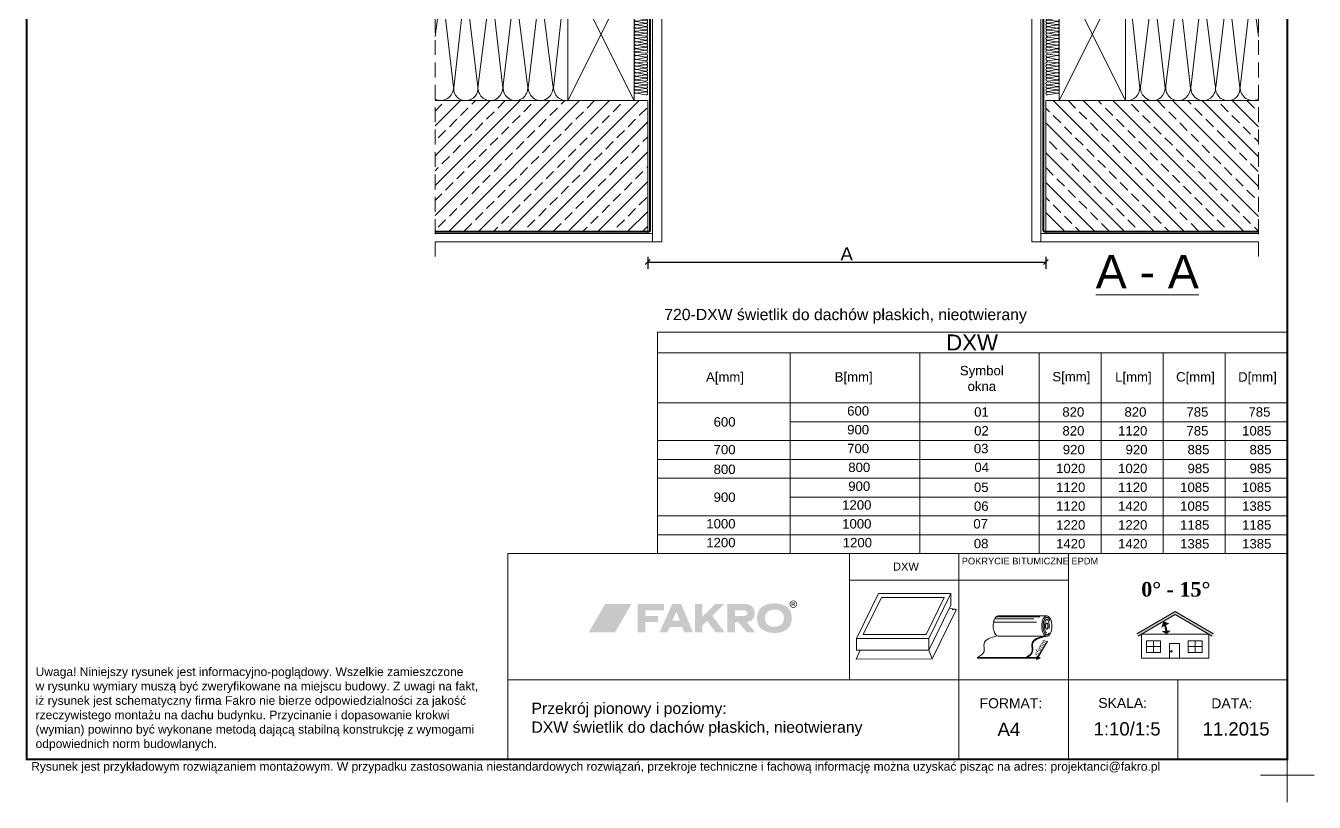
# Model space of a CAD drawing. Header units: millimetres. Extents: x 446 to 2479, y 3132 to 6007.
# Drawn here: x 537 to 2479, y 3132 to 4302 of the extents above; entities that cross this region are included whole.
import ezdxf

# ---------------------------------------------------------------- set-up
doc = ezdxf.new("R2010")
doc.units = ezdxf.units.MM
doc.header["$LTSCALE"] = 30
for name, pattern in [('BITUM$0$DASHED2', [0.375, 0.25, -0.125]), ('DASHED2', [0.375, 0.25, -0.125]), ('HIDDEN', [0.375, 0.25, -0.125])]:
    doc.linetypes.add(name, pattern=pattern)
doc.layers.get('Defpoints').update_dxf_attribs({"lineweight": 9})
for name, color, linetype, lineweight in [('CONSTRUCTION', 40, 'Continuous', 20), ('FAKRO TEXT', 80, 'Continuous', 9), ('FAKRO TEXT PL', 80, 'Continuous', 9), ('FAKRO WINDOW', 7, 'Continuous', 20)]:
    doc.layers.add(name, color=color, linetype=linetype, lineweight=lineweight)
doc.styles.add('FAKRO', font='arial.ttf')
doc.styles.get("Standard").update_dxf_attribs({"font": 'arial.ttf'})
doc.dimstyles.new('FAKRO', dxfattribs={"dimscale": 5, "dimtxt": 2, "dimasz": 1.5, "dimexe": 2, "dimexo": 13, "dimgap": 0.5, "dimtad": 1, "dimdec": 0, "dimrnd": 0.1, "dimzin": 1, "dimdsep": 46, "dimtxsty": 'Standard', "dimblk": 'OBLIQUE', "dimcen": 2, "dimclrd": 3, "dimclre": 3, "dimclrt": 3, "dimadec": 0, "dimazin": 0, "dimtfac": 1, "dimtdec": 0, "dimtix": 1, "dimtmove": 2, "dimatfit": 3, "dimldrblk": 'OBLIQUE', "dimfxl": 1, "dimfxlon": 1, "dimtolj": 1, "dimarcsym": 0})

# ---------------------------------------------------------------- blocks, each defined once
blk = doc.blocks.new('konstr dół')
at = {"layer": 'CONSTRUCTION', "lineweight": -2}
h = blk.add_hatch(dxfattribs=at)
h.set_pattern_fill('ANSI31', color=256, scale=3, angle=90, style=0)
h.set_pattern_definition([(135, (-891.971, -5046.893), (-6.735192, -6.735192), [])])
h.paths.add_polyline_path([(72.7, 470.7), (72.7, 496.1), (14.8, 496.1), (14.8, 470.7)])
h.paths.add_polyline_path([(82.7, 496.1), (82.7, 470.7), (232.7, 470.7), (232.7, 496.1)])
h = blk.add_hatch(dxfattribs=at)
h.set_pattern_fill('ANSI31', color=256, scale=3, style=0)
h.set_pattern_definition([(45, (-622.705, -4996.338), (-6.735192, 6.735192), [])])
h.paths.add_polyline_path([(335.2, 284.8), (286.1, 284.8), (252.6, 284.8), (252.3, 284.6), (251.6, 284.1), (252, 283), (253.3, 283.1), (253.3, 282.9), (252.9, 282.7), (252.3, 282.3), (252.7, 281.1), (253.4, 281.2), (253.7, 281.3), (254.1, 281.2), (253, 280.4), (253.4, 279.2), (254.1, 279.3), (254.7, 279.4), (254.6, 279.1), (253.6, 278.5), (254, 277.4), (254.9, 277.5), (255.4, 277.5), (255.2, 277.2), (254.3, 276.6), (254.7, 275.5), (255.6, 275.6), (256.1, 275.6), (255.9, 275.3), (255.5, 275.1), (255, 274.7), (255.4, 273.6), (256.3, 273.7), (256.8, 273.7), (256.5, 273.4), (256.1, 273.2), (255.7, 272.9), (256.1, 271.7), (256.3, 271.7), (257, 271.8), (257.5, 271.8), (257.2, 271.5), (256.3, 271), (256.8, 269.8), (257, 269.9), (257.7, 270), (258.2, 269.9), (258, 269.8), (258, 269.9), (257.7, 270), (257.2, 269.9), (256.5, 269.7), (254.9, 269.4), (254.3, 269.3), (254.3, 269.3), (255.1, 269.3), (256.2, 269.4), (256.9, 269.4), (257.4, 268), (257.7, 268), (258.4, 268.1), (258.8, 268), (258.5, 267.7), (257.7, 267.2), (258.1, 266.1), (258.3, 266.1), (259.2, 266.2), (259.5, 266.1), (259.1, 265.8), (258.4, 265.3), (258.8, 264.2), (259.9, 264.3), (260.2, 264.3), (259.7, 263.9), (259.1, 263.5), (259.5, 262.3), (260.8, 262.5), (260.7, 262.2), (260.4, 262), (259.7, 261.6), (260.1, 260.4), (260.8, 260.5), (261.2, 260.6), (261.5, 260.5), (261.4, 260.3), (260.4, 259.7), (260.5, 259.4), (335.2, 259.4)])
h.paths.add_polyline_path([(14.8, 284.8), (14.8, 259.4), (257.9, 259.4), (257.7, 259.9), (257.2, 259.8), (256.6, 259.8), (256.8, 260), (257.5, 260.5), (257, 261.7), (256.5, 261.7), (255.9, 261.6), (256.1, 261.9), (256.8, 262.4), (256.3, 263.6), (255.8, 263.6), (255.2, 263.5), (255.5, 263.8), (256.1, 264.2), (255.7, 265.5), (255.1, 265.4), (254.5, 265.4), (254.8, 265.7), (255.5, 266.1), (255, 267.4), (254.3, 267.3), (253.8, 267.3), (254.2, 267.6), (254.8, 268), (254.3, 269.3), (254.2, 269.3), (253.6, 269.2), (253.2, 269.2), (253.5, 269.5), (254.1, 269.9), (253.6, 271.2), (253.4, 271.1), (252.9, 271.1), (252.5, 271.1), (252.9, 271.4), (253.4, 271.8), (253, 273), (252.7, 273), (252.2, 272.9), (251.8, 273), (252.2, 273.3), (252.7, 273.6), (252.3, 274.9), (252, 274.9), (251.5, 274.8), (251.1, 274.9), (251.6, 275.2), (252.1, 275.5), (251.6, 276.8), (251.3, 276.8), (250.9, 276.7), (250.5, 276.8), (251, 277.1), (251.4, 277.4), (250.9, 278.7), (250.6, 278.6), (250.1, 278.6), (249.9, 278.6), (250, 278.8), (250.3, 279), (250.7, 279.3), (250.3, 280.6), (249.8, 280.5), (249.1, 280.5), (249.3, 280.7), (250, 281.2), (249.6, 282.4), (249, 282.4), (248.5, 282.3), (248.7, 282.6), (249.4, 283.1), (248.9, 284.3), (248.3, 284.2), (247.8, 284.2), (248, 284.5), (248.5, 284.8)])
at = {"layer": 'CONSTRUCTION'}
h = blk.add_hatch(dxfattribs=at)
h.set_pattern_fill('ANSI33', color=256, scale=5)
h.set_pattern_definition([(45, (7.908, -4134.49), (-22.45064, 22.45064), []), (45, (30.358, -4134.49), (-22.45064, 22.45064), [15.875, -7.9375])])
h.paths.add_polyline_path([(14.8, 59.4), (14.8, -137.7), (335.2, -137.7), (335.2, 59.4)])
at = {"layer": 'CONSTRUCTION', "linetype": 'HIDDEN', "ltscale": 3}
blk.add_line((14.8, -175.5), (14.8, 518.2), dxfattribs=at)
at = {"layer": 'CONSTRUCTION'}
for p, q in [((200.6, 470.7), (200.6, 284.8)), ((232.7, 470.7), (232.7, 470.7)), ((14.8, 450.7), (200.6, 450.7)), ((356.2, 297.5), (356.2, -153.1)), ((14.8, 284.8), (248.5, 284.8)), ((252.6, 284.8), (333.9, 284.8)), ((335.2, 284.8), (335.2, 259.4)), ((342.4, 286.7), (342.4, -153.1)), ((14.8, 259.4), (257.9, 259.4)), ((314.9, 259.4), (214.9, 59.4)), ((214.9, 259.4), (314.9, 59.4)), ((260.5, 259.4), (335.2, 259.4)), ((14.8, 156.1), (24.4, 232.1)), ((24.6, 232.3), (42.3, 79.5)), ((42.7, 78.8), (60.2, 231.4)), ((61.1, 229.4), (79.1, 79.8)), ((79.7, 82.5), (98.1, 229.1)), ((99.2, 229.3), (116.2, 82.5)), ((117.5, 82.5), (134.4, 229.3)), ((135.5, 229.1), (154, 82.5)), ((155.6, 82.6), (172.6, 229.4)), ((173.7, 229.2), (192.1, 82.6)), ((211.3, 229.4), (214.9, 198.1)), ((335.2, 59.4), (14.8, 59.4)), ((239.5, 59.4), (314.9, 59.4)), ((335.2, 59.4), (335.2, -140.6)), ((239.5, -140.6), (14.8, -140.5)), ((356.2, -153.1), (14.8, -153)), ((119.7, -140.6), (342.4, -140.6))]:
    blk.add_line(p, q, dxfattribs=at)
at = {"layer": 'CONSTRUCTION', "lineweight": -2}
blk.add_line((335.2, 284.8), (286.1, 284.8), dxfattribs=at)
at = {"layer": 'CONSTRUCTION', "linetype": 'Continuous'}
blk.add_line((292.5, 284.8), (339.2, 284.8), dxfattribs=at)
at = {"layer": 'CONSTRUCTION'}
for points in [[(14.8, 496.1), (72.7, 496.1)], [(72.7, 496.1), (72.7, 470.7)], [(82.7, 496.1), (232.7, 496.1)], [(82.7, 496.1), (82.7, 470.7)], [(232.7, 496.1), (232.7, 470.7)], [(72.7, 470.7), (14.8, 470.7)], [(232.7, 470.7), (82.7, 470.7)], [(233.5, 259.4), (214.9, 259.4), (214.9, 59.4), (314.9, 59.4), (314.9, 259.4), (236.2, 259.4)]]:
    blk.add_lwpolyline(points, dxfattribs=at)
at = {"layer": 'CONSTRUCTION', "linetype": 'DASHED2', "const_width": 2}
for points in [[(270.5, 403.5), (270.5, 434.8)], [(247.1, 286.2), (14.8, 286.2)], [(335, 286.3), (252.9, 286.3)]]:
    blk.add_lwpolyline(points, dxfattribs=at)
for points in [[(14.8, 290.6), (148.8, 290.6, 0.097198), (149.6, 290.8), (157, 293.8, -0.097198), (157.7, 293.9), (221, 293.9, 0.218114), (222.5, 294.6), (270, 349.7, 0.180026), (270.5, 351), (270.5, 398.6)], [(155.8, 289.6), (222.4, 289.6, 0.220703), (223.9, 290.3), (270.2, 345), (270.2, 345)]]:
    blk.add_lwpolyline(points, format="xyb", dxfattribs=at)
at = {"layer": 'CONSTRUCTION', "linetype": 'DASHED2', "ltscale": 2, "const_width": 3}
blk.add_lwpolyline([(338.8, 285.1), (342.4, 298.3), (356.2, 298.3)], dxfattribs=at)
blk.add_lwpolyline([(14.8, -137.7), (336.8, -137.7, 0.414214), (338.8, -135.7), (338.8, 285.1)], format="xyb", dxfattribs=at)
at = {"layer": 'CONSTRUCTION'}
for points, format in [([(317.3, 194.6, -0.076771), (318, 194.5), (332.2, 192.1, 1.249437), (332.3, 196.6), (317.3, 194.8, -0.417747), (314.9, 197.2, -0.496047), (317.8, 199.6), (332.2, 198.1, 1.249437), (332.3, 202.6), (317.7, 200.1, -1.168792), (317.8, 205), (332.2, 202.9, 1.249437), (332.3, 207.5), (317.7, 205.5, -1.271333), (318, 210.2), (332.2, 207.8, 1.249437), (332.3, 212.3), (317.3, 210.5, -0.417747), (314.9, 212.9, -0.507111), (318, 215.2), (332.2, 212.8, 1.249437), (332.3, 217.3), (317.3, 215.5, -0.417747), (314.9, 217.9, -0.507111), (318, 220.2), (332.2, 217.8, 1.249437), (332.3, 222.4), (317.3, 220.5, -0.417747), (314.9, 223, -0.496796), (317.8, 225.3), (332.2, 223.8, 1.249437), (332.3, 228.3), (317.7, 225.8, -1.168792), (317.8, 230.7), (332.2, 228.6, 1.249437), (332.3, 233.2), (317.7, 231.2, -1.271333), (318, 235.9), (332.2, 233.5, 1.249437), (332.3, 238), (317.3, 236.2, -0.417747), (314.9, 238.6, -0.507111), (318, 240.9), (332.2, 238.5, 1.249437), (332.3, 243), (317.3, 241.2, -0.417747), (314.9, 243.6, -0.507111), (318, 245.9), (332.2, 243.6, 1.249437), (332.3, 248.1), (317.3, 246.2, -0.417747), (314.9, 248.7, -0.518296), (318, 251), (332.2, 248.4, 1.249437), (332.3, 252.9), (317.3, 251.3, -0.417747), (314.9, 253.7, -0.507111), (318.1, 256), (332.5, 254.3), (332.5, 254.3, 1.041143), (332.3, 259.4), (317.7, 256.3, -0.544454), (315, 259.4)], "xyb"), ([(209.6, 59.7, -0.421127), (193.7, 82.7), (209.7, 229.5)], "xyb"), ([(317.7, 127.3, -0.035459), (318, 127.2), (332.2, 124.8, 1.249437), (332.3, 129.3), (317.3, 127.5, -0.417747), (314.9, 129.9, -0.496047), (317.8, 132.2), (332.2, 130.7, 1.249437), (332.3, 135.3), (317.7, 132.8, -1.168792), (317.8, 137.6), (332.2, 135.6, 1.249437), (332.3, 140.1), (317.7, 138.1, -1.271333), (318, 142.8), (332.2, 140.4, 1.249437), (332.3, 145), (317.3, 143.1, -0.417747), (314.9, 145.6, -0.507111), (318, 147.9), (332.2, 145.5, 1.249437), (332.3, 150), (317.3, 148.2, -0.417747), (314.9, 150.6, -0.507111), (318, 152.9), (332.2, 150.5, 1.249437), (332.3, 155), (317.3, 153.2, -0.417747), (314.9, 155.6, -0.496796), (317.8, 157.9), (332.2, 156.4, 1.249437), (332.3, 161), (317.7, 158.5, -1.168792), (317.8, 163.3), (332.2, 161.3, 1.249437), (332.3, 165.8), (317.7, 163.9, -1.271333), (318, 168.6), (332.2, 166.2, 1.249437), (332.3, 170.7), (317.3, 168.8, -0.417747), (314.9, 171.3, -0.507111), (318, 173.6), (332.2, 171.2, 1.249437), (332.3, 175.7), (317.3, 173.9, -0.417747), (314.9, 176.3, -0.507111), (318, 178.6), (332.2, 176.2, 1.249437), (332.3, 180.7), (317.3, 178.9, -0.417747), (314.9, 181.3, -0.518296), (318, 183.6), (332.2, 181.1, 1.249437), (332.3, 185.6), (317.3, 183.9, -0.417747), (314.9, 186.4, -0.507111), (318.1, 188.7), (332.5, 186.9), (332.5, 186.9, 1.041143), (332.3, 192), (317.7, 189, -0.931657), (317.3, 194.6)], "xyb"), ([(317.7, 70.7, -0.943501), (317.7, 70.7), (332.2, 68.1, 1.249437), (332.3, 72.7), (317.7, 70.7, -1.271333), (318, 75.4), (332.2, 73, 1.249437), (332.3, 77.5), (317.3, 75.7, -0.417747), (314.9, 78.1, -0.507111), (318, 80.4), (332.2, 78, 1.249437), (332.3, 82.5), (317.3, 80.7, -0.417747), (314.9, 83.1, -0.507111), (318, 85.4), (332.2, 83, 1.249437), (332.3, 87.6), (317.3, 85.7, -0.417747), (314.9, 88.2, -0.496796), (317.8, 90.5), (332.2, 89, 1.249437), (332.3, 93.5), (317.7, 91, -1.168792), (317.8, 95.9), (332.2, 93.8, 1.249437), (332.3, 98.4), (317.7, 96.4, -1.271333), (318, 101.1), (332.2, 98.7, 1.249437), (332.3, 103.2), (317.3, 101.4, -0.417747), (314.9, 103.8, -0.507111), (318, 106.1), (332.2, 103.7, 1.249437), (332.3, 108.2), (317.3, 106.4, -0.417747), (314.9, 108.8, -0.507111), (318, 111.2), (332.2, 108.8, 1.249437), (332.3, 113.3), (317.3, 111.4, -0.417747), (314.9, 113.9, -0.518296), (318, 116.2), (332.2, 113.6, 1.249437), (332.3, 118.1), (317.3, 116.5, -0.417747), (314.9, 118.9, -0.507111), (318.1, 121.2), (332.5, 119.5), (332.5, 119.5, 1.041143), (332.3, 124.6), (317.7, 121.5, -0.987775), (317.7, 127.3)], "xyb"), ([(335, 59.4, 0, 0, 0.450211), (332.3, 61.6, 0, 0, 0), (317.3, 59.9, 0, 0, -0.417747), (314.9, 62.4, 0, 0, -0.507111), (318.1, 64.7, 0, 0, 0), (332.5, 62.9, 1.08, 1.08, 0), (332.5, 62.9, 0, 0, 1.041143), (332.3, 68, 0, 0, 0), (317.7, 65, 0, 0, -0.934489), (317.4, 70.7, 0, 0, 0)], "xyseb"), ([(316.1, 59.4, -0.209747), (318, 59.6), (318.9, 59.4)], "xyb")]:
    blk.add_lwpolyline(points, format=format, dxfattribs=at)
for centre, radius, start, end in [((79.7, 233.5), 19, 346.5811, 192.6065), ((154, 233.5), 19, 347.3935, 193.4189), ((191.7, 234), 18.6, 345.9467, 194.8871), ((5.4, 232.6), 19, 358.5079, 60.4231), ((42.5, 234.2), 18, 351.0229, 186.0416), ((116.8, 233.9), 18.2, 90, 194.7838), ((116.8, 233.9), 18.2, 345.2162, 90), ((229.8, 233.5), 19, 141.7712, 192.6065), ((22.8, 79.2), 19.5, 245.6016, 0.8807), ((60.1, 77.2), 17.5, 174.7785, 275.362), ((61.4, 77.7), 17.9, 271.0932, 6.8836), ((98.7, 78.8), 19.4, 169.2106, 270.4374), ((97.2, 78.8), 19.4, 275.1271, 11.1531), ((136.7, 78.8), 19.6, 169.0459, 264.4349), ((134.8, 78.9), 19.6, 270, 10.5973), ((174.8, 78.9), 19.6, 169.0459, 264.4349), ((172.9, 79), 19.6, 270, 10.5973), ((209, 78.9), 19.6, 275.5651, 287.3911)]:
    blk.add_arc(centre, radius, start, end, dxfattribs=at)
blk = doc.blocks.new('_Oblique')
at = {"color": 0, "linetype": 'ByBlock', "lineweight": -2}
blk.add_line((-0.5, -0.5), (0.5, 0.5), dxfattribs=at)
blk = doc.blocks.new('bitum')
at = {"color": 7}
blk.add_line((0, 0), (0, 0.8), dxfattribs=at)
at = {"layer": 'FAKRO TEXT', "color": 7, "lineweight": 0}
for p, q in [((104.6, 63.4), (32.9, 63.4)), ((31.4, 33), (103.1, 33)), ((0, 0.8), (73.1, 0.8)), ((0, 0), (73.7, 0))]:
    blk.add_line(p, q, dxfattribs=at)
at = {"layer": 'FAKRO TEXT'}
for p, q in [((91, 0.7), (105.4, 25.4)), ((90.6, 0), (89, -2.6)), ((91.6, 0), (89.6, 0)), ((92.1, 0.8), (90, 0.8)), ((90.6, 0), (91, 0.7))]:
    blk.add_line(p, q, dxfattribs=at)
at = {"layer": 'FAKRO TEXT', "color": 7}
for p, q in [((73.7, 0), (73.1, 0.8)), ((73.1, 0.8), (94.6, 0.8)), ((73.5, 0), (94.6, 0))]:
    blk.add_line(p, q, dxfattribs=at)
for points in [[(25.9, 59), (84.9, 59)], [(27.9, 62), (94.2, 62)], [(24.3, 54.3), (89.1, 54.3)]]:
    blk.add_lwpolyline(points, dxfattribs=at)
at = {"layer": 'FAKRO TEXT', "color": 7, "lineweight": 0}
blk.add_ellipse((31.4, 48.4), major_axis=(0, -15.3), ratio=0.5, start_param=2.945094, end_param=6.283185, dxfattribs=at)
at = {"layer": 'FAKRO TEXT', "color": 7, "linetype": 'Continuous', "ltscale": 5}
blk.add_ellipse((104.6, 48.1), major_axis=(0, -15.3), ratio=0.5, dxfattribs=at)
at = {"layer": 'FAKRO TEXT', "color": 7, "linetype": 'BITUM$0$DASHED2', "ltscale": 5}
for centre, major_axis, ratio in [((104.6, 48.1), (0, -10.2), 0.338293), ((104.5, 48.2), (0, -4.55), 0.412034)]:
    blk.add_ellipse(centre, major_axis=major_axis, ratio=ratio, dxfattribs=at)
blk.add_open_spline([(104.6, 34.9), (104.7, 34.9), (104.8, 34.9), (105.1, 34.9), (105.2, 35), (105.5, 35.1), (105.6, 35.1), (105.9, 35.3), (106.1, 35.4), (106.4, 35.7), (106.6, 35.9), (106.9, 36.3), (107.1, 36.5), (107.5, 37.1), (107.8, 37.5), (108.3, 38.5), (108.5, 39.1), (109, 40.2), (109.2, 40.9), (109.5, 42.2), (109.7, 42.9), (109.9, 44.4), (110, 45.1), (110.1, 47), (110.2, 48), (110.1, 50.2), (110, 51.2), (109.7, 53.2), (109.5, 54.2), (109, 56), (108.7, 56.8), (108.1, 58.1), (107.8, 58.6), (107.3, 59.4), (107, 59.8), (106.5, 60.3), (106.3, 60.5), (105.9, 60.8), (105.7, 61), (105.3, 61.1), (105.2, 61.2), (104.9, 61.3), (104.8, 61.3), (104.6, 61.3), (104.4, 61.3), (104.2, 61.2), (104, 61.2), (103.8, 61.1), (103.6, 61), (103.3, 60.8), (103.1, 60.7), (102.8, 60.4), (102.6, 60.2), (102.2, 59.8), (102, 59.6), (101.6, 58.9), (101.3, 58.5), (100.8, 57.5), (100.6, 56.9), (100.1, 55.7), (99.9, 55), (99.6, 53.7), (99.4, 52.9), (99.2, 51.4), (99.1, 50.7), (99, 48.9), (99, 47.8), (99.1, 45.7), (99.2, 44.6), (99.6, 42.6), (99.8, 41.7), (100.3, 40), (100.5, 39.3), (101.1, 38.1), (101.4, 37.5), (101.9, 36.7), (102.2, 36.4), (102.7, 35.8), (102.9, 35.6), (103.3, 35.3), (103.5, 35.2), (103.8, 35), (104, 35), (104.3, 34.9), (104.4, 34.9), (104.5, 34.9), (104.6, 34.9), (104.6, 34.9)], degree=3, knots=[0, 0, 0, 0, 0.100873, 0.100873, 0.201747, 0.201747, 0.30262, 0.30262, 0.403494, 0.403494, 0.504367, 0.504367, 0.605241, 0.605241, 0.767951, 0.767951, 0.930661, 0.930661, 1.093371, 1.093371, 1.256081, 1.256081, 1.418792, 1.418792, 1.642579, 1.642579, 1.866366, 1.866366, 2.090153, 2.090153, 2.313941, 2.313941, 2.477585, 2.477585, 2.641229, 2.641229, 2.769891, 2.769891, 2.898552, 2.898552, 3.006363, 3.006363, 3.114175, 3.114175, 3.221986, 3.221986, 3.329797, 3.329797, 3.437609, 3.437609, 3.54542, 3.54542, 3.653231, 3.653231, 3.761043, 3.761043, 3.925534, 3.925534, 4.090025, 4.090025, 4.254516, 4.254516, 4.419007, 4.419007, 4.583498, 4.583498, 4.807218, 4.807218, 5.030937, 5.030937, 5.254656, 5.254656, 5.441215, 5.441215, 5.627775, 5.627775, 5.773298, 5.773298, 5.918821, 5.918821, 6.034195, 6.034195, 6.149569, 6.149569, 6.264943, 6.264943, 6.283185, 6.283185, 6.283185, 6.283185], dxfattribs=at)
at = {"layer": 'FAKRO TEXT', "color": 7, "lineweight": 0}
for points in [[(29.9, 33.3), (10, 21.5), (10, 10), (0, 0.8)], [(104.6, 32.8), (83.2, 21.2), (83.2, 9.7), (73.7, 0)]]:
    blk.add_spline(points, degree=3, dxfattribs=at)
at = {"layer": 'FAKRO TEXT', "color": 7}
blk.add_open_spline([(102.5, 33.3), (101.1, 33), (99.7, 32.7), (95.8, 31.8), (93.5, 31.1), (89.6, 29.7), (88, 28.9), (85.6, 27.2), (84.7, 26.4), (83.2, 24.5), (82.7, 23.4), (82.2, 21.8), (82.1, 21.2), (82, 20.2), (82, 19.6), (82, 17.7), (82.2, 16.2), (82.4, 13.6), (82.5, 12.5), (82.4, 10.9), (82.3, 10.5), (82.1, 9.6), (81.9, 9.1), (81.5, 8.1), (81.3, 7.7), (80.2, 6.2), (79.2, 5.1), (76.8, 3.2), (75.4, 2.3), (73.5, 1.1), (73.1, 0.8), (73.1, 0.8)], degree=3, knots=[3.011535, 3.011535, 3.011535, 3.011535, 9.871651, 9.871651, 21.901512, 21.901512, 32.016346, 32.016346, 39.480642, 39.480642, 46.944938, 46.944938, 50.074758, 50.074758, 53.204578, 53.204578, 61.500272, 61.500272, 68.31345, 68.31345, 71.424981, 71.424981, 75.138076, 75.138076, 78.85117, 78.85117, 88.06314, 88.06314, 97.27511, 97.27511, 99.996881, 99.996881, 99.996881, 99.996881], dxfattribs=at)
at = {"layer": 'FAKRO TEXT', "xscale": 3, "yscale": 3, "zscale": 3}
for p, rotation in [((90.6, 0), 90), ((91, 0.8), 270)]:
    blk.add_blockref('_Oblique', p, dxfattribs=dict(at, rotation=rotation))
at = {"layer": 'FAKRO TEXT', "insert": (94.8, 15.7), "char_height": 20, "attachment_point": 5, "rotation": 59.6402}
blk.add_mtext('\\A1;{\\H0.35x;≤5mm}', dxfattribs=at)
blk = doc.blocks.new('logo')
at = {"layer": 'FAKRO TEXT', "lineweight": 0}
for color, points in [(72, [(64.9, 43.5), (25.4, 43.5), (0.8, 0.9), (40.3, 0.9)]), (7, [(86.1, 25.5), (86.1, 34), (114, 34), (114, 43.5), (74.5, 43.5), (74.5, 0.9), (86.1, 0.9), (86.1, 16.3), (105.2, 16.3), (105.2, 25.5), (86.1, 25.5)]), (7, [(172.1, 24.6), (191, 43.5), (204.8, 43.5), (187, 25.8), (205.5, 0.9), (191.8, 0.9), (179.2, 18.1), (172.1, 11.2), (172.1, 0.9), (160.6, 0.9), (160.6, 43.5), (172.1, 43.5), (172.1, 24.6)])]:
    blk.add_hatch(color=color, dxfattribs=at).paths.add_polyline_path(points)
h = blk.add_hatch(color=7, dxfattribs=at)
edge = h.paths.add_edge_path()
edge.add_spline(control_points=[(138.1, 18.3), (138.1, 18.3), (126.6, 18.3), (126.6, 18.3), (126.6, 18.3), (132.7, 32.3), (132.7, 32.3), (132.7, 32.3), (138.1, 18.3), (138.1, 18.3), (138.1, 18.3), (138.1, 18.3), (138.1, 18.3)], knot_values=[0, 0, 0, 0, 1, 1, 1, 2, 2, 2, 3, 3, 3, 4, 4, 4, 4], degree=3, periodic=0)
edge = h.paths.add_edge_path(flags=16)
edge.add_spline(control_points=[(140.1, 43.5), (140.1, 43.5), (126.5, 43.5), (126.5, 43.5), (126.5, 43.5), (107.4, 0.9), (107.4, 0.9), (107.4, 0.9), (119.2, 0.9), (119.2, 0.9), (119.2, 0.9), (122.6, 8.9), (122.6, 8.9), (122.6, 8.9), (141.5, 8.9), (141.5, 8.9), (141.5, 8.9), (144.8, 0.9), (144.8, 0.9), (144.8, 0.9), (157.6, 0.9), (157.6, 0.9), (157.6, 0.9), (140.1, 43.5), (140.1, 43.5), (140.1, 43.5), (140.1, 43.5), (140.1, 43.5)], knot_values=[0, 0, 0, 0, 1, 1, 1, 2, 2, 2, 3, 3, 3, 4, 4, 4, 5, 5, 5, 6, 6, 6, 7, 7, 7, 8, 8, 8, 9, 9, 9, 9], degree=3, periodic=0)
h = blk.add_hatch(color=7, dxfattribs=at)
edge = h.paths.add_edge_path()
edge.add_spline(control_points=[(236.4, 43.5), (245.3, 43.5), (250.6, 37.2), (250.7, 30.6), (250.7, 21.4), (246.3, 17.1), (238.7, 16.4), (238.7, 16.4), (252, 0.9), (252, 0.9), (252, 0.9), (239.2, 0.9), (239.2, 0.9), (239.2, 0.9), (226.2, 16), (226.2, 16), (226.2, 16), (221.1, 16), (221.1, 16), (221.1, 16), (221.1, 0.9), (221.1, 0.9), (221.1, 0.9), (209.8, 0.9), (209.8, 0.9), (209.8, 0.9), (209.8, 43.5), (209.8, 43.5), (209.8, 43.5), (236.4, 43.5), (236.4, 43.5), (236.4, 43.5), (236.4, 43.5), (236.4, 43.5)], knot_values=[0, 0, 0, 0, 1, 1, 1, 2, 2, 2, 3, 3, 3, 4, 4, 4, 5, 5, 5, 6, 6, 6, 7, 7, 7, 8, 8, 8, 9, 9, 9, 10, 10, 10, 11, 11, 11, 11], degree=3, periodic=0)
edge = h.paths.add_edge_path()
edge.add_spline(control_points=[(221.2, 34), (221.2, 34), (235.8, 34), (235.8, 34), (241.5, 33.3), (241.1, 26), (235.9, 25.7), (235.9, 25.7), (221.2, 25.7), (221.2, 25.7), (221.2, 25.7), (221.2, 34), (221.2, 34), (221.2, 34), (221.2, 34), (221.2, 34)], knot_values=[0, 0, 0, 0, 1, 1, 1, 2, 2, 2, 3, 3, 3, 4, 4, 4, 5, 5, 5, 5], degree=3, periodic=0)
h = blk.add_hatch(color=7, dxfattribs=at)
edge = h.paths.add_edge_path(flags=16)
edge.add_spline(control_points=[(280.5, 35), (271.9, 35), (266.1, 30), (266.1, 22.3), (266.1, 14.3), (271.7, 9.3), (280.5, 9.3), (289.3, 9.3), (294.9, 14.3), (294.9, 22.2), (294.9, 30), (289.3, 35), (280.5, 35), (280.5, 35), (280.5, 35), (280.5, 35)], knot_values=[0, 0, 0, 0, 1, 1, 1, 2, 2, 2, 3, 3, 3, 4, 4, 4, 5, 5, 5, 5], degree=3, periodic=0)
edge = h.paths.add_edge_path()
edge.add_spline(control_points=[(280.5, 44.5), (287.7, 44.5), (293.5, 42.9), (298.1, 39.9), (304, 35.9), (306.6, 30.4), (306.6, 22.2), (306.6, 14), (304, 8.5), (298.1, 4.5), (293.5, 1.5), (287.6, -0.1), (280.6, -0.1), (273.4, -0.1), (267.6, 1.5), (263, 4.5), (256.9, 8.6), (254.4, 14), (254.4, 22.6), (254.4, 30.4), (257.2, 36), (263, 39.9), (267.7, 42.9), (273.4, 44.5), (280.5, 44.5), (280.5, 44.5), (280.5, 44.5), (280.5, 44.5)], knot_values=[0, 0, 0, 0, 1, 1, 1, 2, 2, 2, 3, 3, 3, 4, 4, 4, 5, 5, 5, 6, 6, 6, 7, 7, 7, 8, 8, 8, 9, 9, 9, 9], degree=3, periodic=0)
h = blk.add_hatch(color=7, dxfattribs=at)
edge = h.paths.add_edge_path(flags=16)
edge.add_spline(control_points=[(307.6, 43.6), (307.6, 43.6), (308.7, 43.6), (308.7, 43.6), (309.3, 43.6), (309.6, 43.7), (309.8, 43.9), (310, 44.1), (310.1, 44.3), (310.1, 44.5), (310.1, 44.7), (310.1, 44.9), (310, 45), (309.9, 45.1), (309.8, 45.2), (309.6, 45.3), (309.4, 45.4), (309.1, 45.4), (308.6, 45.4), (308.6, 45.4), (307.6, 45.4), (307.6, 45.4), (307.6, 45.4), (307.6, 43.6), (307.6, 43.6), (307.6, 43.6), (307.6, 43.6), (307.6, 43.6)], knot_values=[0, 0, 0, 0, 1, 1, 1, 2, 2, 2, 3, 3, 3, 4, 4, 4, 5, 5, 5, 6, 6, 6, 7, 7, 7, 8, 8, 8, 9, 9, 9, 9], degree=3, periodic=0)
edge = h.paths.add_edge_path()
edge.add_spline(control_points=[(306.6, 40.4), (306.6, 40.4), (306.6, 46.2), (306.6, 46.2), (306.6, 46.2), (308.6, 46.2), (308.6, 46.2), (309.3, 46.2), (309.8, 46.1), (310.1, 46), (310.4, 45.9), (310.7, 45.7), (310.9, 45.5), (311, 45.2), (311.1, 44.9), (311.1, 44.6), (311.1, 44.2), (311, 43.8), (310.7, 43.5), (310.4, 43.2), (310, 43), (309.5, 43), (309.7, 42.9), (309.8, 42.8), (310, 42.7), (310.2, 42.4), (310.5, 42), (310.8, 41.5), (310.8, 41.5), (311.5, 40.4), (311.5, 40.4), (311.5, 40.4), (310.4, 40.4), (310.4, 40.4), (310.4, 40.4), (309.9, 41.3), (309.9, 41.3), (309.4, 42), (309.1, 42.5), (308.9, 42.6), (308.7, 42.8), (308.4, 42.8), (308.1, 42.8), (308.1, 42.8), (307.6, 42.8), (307.6, 42.8), (307.6, 42.8), (307.6, 40.4), (307.6, 40.4), (307.6, 40.4), (306.6, 40.4), (306.6, 40.4), (306.6, 40.4), (306.6, 40.4), (306.6, 40.4)], knot_values=[0, 0, 0, 0, 1, 1, 1, 2, 2, 2, 3, 3, 3, 4, 4, 4, 5, 5, 5, 6, 6, 6, 7, 7, 7, 8, 8, 8, 9, 9, 9, 10, 10, 10, 11, 11, 11, 12, 12, 12, 13, 13, 13, 14, 14, 14, 15, 15, 15, 16, 16, 16, 17, 17, 17, 18, 18, 18, 18], degree=3, periodic=0)
edge = h.paths.add_edge_path(flags=16)
edge.add_spline(control_points=[(309, 47.9), (308.2, 47.9), (307.5, 47.7), (306.8, 47.3), (306.1, 46.9), (305.5, 46.3), (305.1, 45.6), (304.7, 44.9), (304.5, 44.1), (304.5, 43.4), (304.5, 42.6), (304.7, 41.8), (305.1, 41.1), (305.5, 40.4), (306, 39.8), (306.7, 39.4), (307.5, 39), (308.2, 38.8), (309, 38.8), (309.8, 38.8), (310.5, 39), (311.3, 39.4), (312, 39.8), (312.5, 40.4), (312.9, 41.1), (313.3, 41.8), (313.5, 42.6), (313.5, 43.4), (313.5, 44.1), (313.3, 44.9), (312.9, 45.6), (312.5, 46.3), (311.9, 46.9), (311.2, 47.3), (310.5, 47.7), (309.8, 47.9), (309, 47.9), (309, 47.9), (309, 47.9), (309, 47.9)], knot_values=[0, 0, 0, 0, 1, 1, 1, 2, 2, 2, 3, 3, 3, 4, 4, 4, 5, 5, 5, 6, 6, 6, 7, 7, 7, 8, 8, 8, 9, 9, 9, 10, 10, 10, 11, 11, 11, 12, 12, 12, 13, 13, 13, 13], degree=3, periodic=0)
edge = h.paths.add_edge_path()
edge.add_spline(control_points=[(309, 48.8), (309.9, 48.8), (310.8, 48.5), (311.7, 48.1), (312.5, 47.6), (313.2, 46.9), (313.7, 46.1), (314.2, 45.2), (314.4, 44.3), (314.4, 43.4), (314.4, 42.4), (314.2, 41.5), (313.7, 40.7), (313.2, 39.8), (312.6, 39.1), (311.7, 38.6), (310.8, 38.2), (309.9, 37.9), (309, 37.9), (308.1, 37.9), (307.2, 38.2), (306.3, 38.6), (305.4, 39.1), (304.8, 39.8), (304.3, 40.7), (303.8, 41.5), (303.6, 42.4), (303.6, 43.4), (303.6, 44.3), (303.8, 45.2), (304.3, 46.1), (304.8, 46.9), (305.5, 47.6), (306.3, 48.1), (307.2, 48.5), (308.1, 48.8), (309, 48.8), (309, 48.8), (309, 48.8), (309, 48.8)], knot_values=[0, 0, 0, 0, 1, 1, 1, 2, 2, 2, 3, 3, 3, 4, 4, 4, 5, 5, 5, 6, 6, 6, 7, 7, 7, 8, 8, 8, 9, 9, 9, 10, 10, 10, 11, 11, 11, 12, 12, 12, 13, 13, 13, 13], degree=3, periodic=0)
blk = doc.blocks.new('*D10')
at = {"layer": 'Defpoints', "color": 0, "transparency": 16777216}
for p in [(1474.3, 3989), (2074.4, 3989), (2074.4, 3945.8)]:
    blk.add_point(p, dxfattribs=at)
at = {"layer": 'FAKRO TEXT', "color": 3, "lineweight": -2, "transparency": 16777216}
for p, q in [((1474.3, 3954), (1474.3, 3935.8)), ((1474.3, 3945.8), (2074.4, 3945.8)), ((2074.4, 3954), (2074.4, 3935.8))]:
    blk.add_line(p, q, dxfattribs=at)
at = {"layer": 'FAKRO TEXT', "color": 3, "lineweight": -2, "transparency": 16777216, "xscale": 7.5, "yscale": 7.5, "zscale": 7.5, "rotation": 180}
blk.add_blockref('_Oblique', (1474.3, 3945.8), dxfattribs=at)
at = {"layer": 'FAKRO TEXT', "color": 3, "lineweight": -2, "transparency": 16777216, "xscale": 7.5, "yscale": 7.5, "zscale": 7.5}
blk.add_blockref('_Oblique', (2074.4, 3945.8), dxfattribs=at)
at = {"layer": 'FAKRO TEXT', "color": 3, "transparency": 16777216, "insert": (1774.3, 3958.3), "char_height": 20, "attachment_point": 5}
blk.add_mtext('\\A1;A', dxfattribs=at)
blk = doc.blocks.new('A$C4F787C34')
at = {"color": 7}
for p, q in [((204.2, 105.3), (198.2, 106.9)), ((2.5, 0), (11.1, 18.9))]:
    blk.add_line(p, q, dxfattribs=at)
for points in [[(161.6, 0.4), (212, 103.3)], [(204.2, 105.3), (204.2, 105.3), (204.4, 104.4)], [(204.7, 103.4), (204.4, 104.4)], [(204.6, 103.7), (204.4, 104.4)], [(212, 103.1), (212.1, 103.3), (212, 103.5), (212, 103.5), (211.8, 103.6), (211.8, 103.7), (211.7, 103.7), (211.5, 103.7), (211.4, 103.8), (211.4, 103.8), (211.2, 103.8), (211.1, 103.9), (211.1, 103.9), (210.9, 103.9), (210.8, 103.9), (210.8, 104), (210.6, 104), (210.5, 104), (210.5, 104), (210.3, 104), (210.2, 104.1), (210.2, 104.1), (210, 104.1), (209.9, 104.1), (209.9, 104.2), (209.7, 104.2), (209.6, 104.2), (209.6, 104.2), (209.4, 104.2), (209.3, 104.3), (209.3, 104.3), (209.1, 104.3), (209, 104.4), (209, 104.4), (204.4, 104.4)], [(206.6, 103.7), (206.6, 103.7), (206.6, 103.7), (206.9, 103.9), (204.6, 103.9)], [(204.7, 103.4), (204.7, 103.4), (204.6, 103.7), (206.3, 103.8), (204.7, 103.4), (204.7, 103.4)], [(206.6, 103.7), (206.3, 103.8)], [(206.3, 103.8), (206.6, 103.7)], [(208.9, 104.4), (206.9, 103.9)], [(206.9, 103.9), (209, 104.4)], [(209.1, 104.3), (208.9, 104.4)], [(209.1, 104.2), (209.2, 104.3)], [(209.2, 104.3), (209.1, 104.3), (209.1, 104.2), (209.3, 104.3)], [(209.4, 104.2), (209.2, 104.3)], [(209.4, 104.2), (209.6, 104.2), (209.4, 104.2), (209.4, 104.2), (209.3, 104.2), (209.4, 104.2)], [(209.4, 104.2), (209.6, 104.2)], [(209.7, 104.2), (209.6, 104.2)], [(209.7, 104.1), (209.6, 104.1), (209.7, 104.2)], [(209.7, 104.1), (209.9, 104.2)], [(209.7, 104.2), (209.9, 104.2), (209.7, 104.1), (209.7, 104.1)], [(209.9, 104.2), (210, 104.1)], [(210.2, 104.1), (210, 104), (210, 104), (209.9, 104), (210, 104.1)], [(210, 104), (210.2, 104.1)], [(210.2, 104.1), (210, 104.1)], [(210.3, 104), (210.2, 104.1)], [(210.3, 104), (210.2, 104), (210.3, 104)], [(210.3, 103.9), (210.5, 104)], [(210.5, 104), (210.3, 104)], [(210.5, 104), (210.3, 104), (210.3, 104)], [(210.6, 104), (210.5, 104)], [(210.8, 104), (210.6, 103.9), (210.6, 103.9), (210.5, 103.9), (210.6, 103.9)], [(210.6, 103.9), (210.8, 104)], [(211.1, 103.9), (210.9, 103.9), (210.6, 104)], [(210.9, 103.9), (210.8, 104)], [(210.9, 103.8), (210.8, 103.8), (210.9, 103.9)], [(211.1, 103.9), (210.9, 103.8)], [(211.4, 103.8), (211.2, 103.7), (211.2, 103.7), (211.1, 103.8), (211.2, 103.8), (210.9, 103.8), (210.9, 103.8)], [(211.1, 103.9), (211.2, 103.8)], [(211.2, 103.7), (211.2, 103.8)], [(211.4, 103.8), (211.2, 103.8)], [(211.4, 103.8), (211.5, 103.7)], [(211.5, 103.7), (211.7, 103.7)], [(211.7, 103.7), (211.5, 103.7), (211.5, 103.7)], [(211.5, 103.7), (211.7, 103.7)], [(211.7, 103.6), (211.7, 103.6)], [(161.6, 0.4), (2.5, 0)], [(155.1, 18.9), (161.6, 0.4), (161.6, 0.4)]]:
    blk.add_lwpolyline(points, dxfattribs=at)
at = {"layer": 'FAKRO WINDOW'}
for p, q in [((3.6, 43.3), (49.6, 137)), ((49.6, 137), (201, 137)), ((155.1, 43.3), (201, 137)), ((201, 112.6), (201, 137)), ((17.6, 51.2), (55.8, 129.2)), ((55.8, 129.2), (187.1, 129.2)), ((148.9, 51.2), (187.1, 129.2)), ((155.1, 18.9), (201, 112.6)), ((3.6, 18.9), (3.6, 43.3)), ((3.6, 43.3), (155.1, 43.3)), ((17.6, 51.2), (148.9, 51.2)), ((155.1, 18.9), (155.1, 43.3)), ((3.6, 18.9), (155.1, 18.9))]:
    blk.add_line(p, q, dxfattribs=at)
blk = doc.blocks.new('Krzyżyk')
at = {"layer": 'FAKRO TEXT'}
for p, q in [((0, 40.5), (0, -40.5)), ((-40.5, 0), (40.5, 0))]:
    blk.add_line(p, q, dxfattribs=at)
blk = doc.blocks.new('A$C07926C16')
at = {"layer": 'FAKRO TEXT'}
for p, q in [((-573, 368.6), (-573, 702.2)), ((-573, 702.2), (376.4, 702.2)), ((376.4, 702.2), (376.4, 368.6)), ((-573, 671), (-372.9, 671)), ((-372.9, 671), (-122.6, 671)), ((-372.9, 671), (-372.9, 368.6)), ((-177.7, 368.6), (-177.7, 671)), ((-122.6, 671), (376.4, 671)), ((2.5, 671), (2.5, 368.6)), ((96, 671), (96, 368.6)), ((189.5, 671), (189.5, 368.6)), ((282.9, 671), (282.9, 368.6)), ((-573, 595.4), (-372.9, 595.4)), ((-372.9, 595.4), (-122.6, 595.4)), ((-122.6, 595.4), (376.4, 595.4)), ((-372.9, 567), (-122.6, 567)), ((-122.6, 567), (376.4, 567)), ((-573, 538.7), (-122.6, 538.7)), ((-122.6, 538.7), (376.4, 538.7)), ((-573, 510.3), (-122.6, 510.3)), ((-122.6, 510.3), (376.4, 510.3)), ((-573, 482), (-122.6, 482)), ((-122.6, 482), (376.4, 482)), ((-122.6, 453.6), (-372.9, 453.6)), ((-122.6, 453.6), (376.4, 453.6)), ((-573, 425.3), (-122.6, 425.3)), ((-122.6, 425.3), (376.4, 425.3)), ((-122.6, 396.9), (-573, 396.9)), ((-122.6, 396.9), (376.4, 396.9)), ((-573, 368.6), (-122.6, 368.6)), ((-122.6, 368.6), (376.4, 368.6))]:
    blk.add_line(p, q, dxfattribs=at)
for s, insert, char_height, width, attachment_point in [('DXW', (-98.8, 686.6), 24, 691.184, 5), (' A[mm]', (-473.9, 632.4), 14.18, 190.575, 5), ('B[mm]', (-277.2, 632.6), 14.18, 240.855, 5), ('S[mm]', (50.9, 632.9), 14.18, 240.855, 5), ('L[mm]', (144.4, 632.6), 14.18, 240.855, 5), ('C[mm]', (237.9, 632.6), 14.18, 240.855, 5), ('D[mm]', (331.4, 632.6), 14.18, 240.855, 5), ('600', (-270.5, 590.6), 14.18, 240.855, 2), ('0{\\fArial|b0|i0|c238|p34;1}', (-84.6, 589), 14.175, 128.886, 2), ('820', (53.8, 589), 14.18, 128.886, 2), ('820', (147.5, 589), 14.18, 128.886, 2), ('785', (240.9, 589), 14.18, 128.886, 2), ('785', (334.4, 589), 14.18, 128.886, 2), ('600', (-471.8, 574), 14.18, 240.855, 2), ('900', (-270.5, 562.3), 14.18, 240.855, 2), ('0{\\fArial|b0|i0|c238|p34;2}', (-84.6, 560.6), 14.175, 128.886, 2), ('820', (54, 560.6), 14.18, 128.886, 2), ('1120', (143.4, 560.6), 14.18, 128.886, 2), ('785', (240.9, 560.6), 14.18, 128.886, 2), ('1085', (330.3, 560.6), 14.18, 128.886, 2), ('700', (-471.8, 532.3), 14.18, 240.855, 2), ('700', (-270.5, 533.9), 14.18, 240.855, 2), ('{\\fArial|b0|i0|c238|p34;03}', (-85.1, 533.9), 14.175, 190.575, 2), ('920', (54.5, 532.3), 14.18, 128.886, 2), ('920', (149.1, 532.3), 14.18, 128.886, 2), ('885', (242.5, 532.3), 14.18, 128.886, 2), ('885', (336, 532.3), 14.18, 128.886, 2), ('800', (-268.8, 505.6), 14.18, 240.855, 2), ('{\\fArial|b0|i0|c238|p34;04}', (-84.3, 505.6), 14.175, 190.575, 2), ('800', (-471.8, 502.6), 14.18, 240.855, 2), ('1020', (49.9, 503.9), 14.18, 128.886, 2), ('1020', (143.4, 503.9), 14.18, 128.886, 2), ('985', (242.5, 503.9), 14.18, 128.886, 2), ('985', (336, 503.9), 14.18, 128.886, 2), ('900', (-268.8, 477.2), 14.18, 240.855, 2), ('{\\fArial|b0|i0|c238|p34;05}', (-84.9, 475.5), 14.175, 190.575, 2), ('1120', (49.9, 475.6), 14.18, 128.886, 2), ('1120', (143.4, 475.6), 14.18, 128.886, 2), ('1085', (236.9, 475.6), 14.18, 128.886, 2), ('1085', (330.3, 475.6), 14.18, 128.886, 2), ('900', (-471.8, 460.6), 14.18, 240.855, 2), ('1200', (-272.5, 448.9), 14.18, 240.855, 2), ('{\\fArial|b0|i0|c238|p34;06}', (-84.9, 447.1), 14.175, 190.575, 2), ('1120', (49.9, 447.2), 14.18, 128.886, 2), ('1420', (143.4, 447.2), 14.18, 128.886, 2), ('1085', (236.9, 447.2), 14.18, 128.886, 2), ('1385', (330.3, 447.2), 14.18, 128.886, 2), ('1000', (-477.3, 420.6), 14.18, 240.855, 2), ('1000', (-272.5, 420.5), 14.18, 240.855, 2), ('{\\fArial|b0|i0|c238|p34;07}', (-85.8, 420.5), 14.175, 190.575, 2), ('1220', (49.9, 418.9), 14.18, 128.886, 2), ('1220', (143.4, 418.9), 14.18, 128.886, 2), ('1185', (236.9, 418.9), 14.18, 128.886, 2), ('1185', (330.3, 418.9), 14.18, 128.886, 2), ('1200', (-477.3, 392.2), 14.18, 240.855, 2), ('1200', (-271.6, 392.2), 14.18, 240.855, 2), ('{\\fArial|b0|i0|c238|p34;08}', (-85.1, 390.8), 14.175, 190.575, 2), ('1420', (49.9, 390.5), 14.18, 128.886, 2), ('1420', (143.4, 390.5), 14.18, 128.886, 2), ('1385', (236.9, 390.5), 14.18, 128.886, 2), ('1385', (330.3, 390.5), 14.18, 128.886, 2)]:
    blk.add_mtext(s, dxfattribs=dict(at, insert=insert, char_height=char_height, width=width, attachment_point=attachment_point))
at = {"layer": 'FAKRO TEXT PL', "insert": (-84.1, 632.3), "char_height": 14.18, "width": 240.855, "attachment_point": 5}
blk.add_mtext('Symbol \\Pokna', dxfattribs=at)

msp = doc.modelspace()

# ---------------------------------------------------------------- hatches: boundary and pattern name
at = {"layer": 'FAKRO TEXT'}
msp.add_hatch(color=7, dxfattribs=at).paths.add_polyline_path([(2269.2, 3414.8), (2325.1, 3382.5), (2327.1, 3386), (2269.2, 3419.4), (2211.4, 3386), (2213.4, 3382.5)])

# ---------------------------------------------------------------- linework, layer by layer
for p, q in [((2438.4, 3506.8), (1263.4, 3506.8)), ((1263.4, 3506.8), (1263.4, 3196.8)), ((1778.4, 3506.8), (1778.4, 3316.8)), ((1943.4, 3506.8), (1943.4, 3316.8)), ((2108.4, 3506.8), (2108.4, 3316.8)), ((2438.4, 3506.8), (2438.4, 3196.8)), ((2108.4, 3466.8), (1778.4, 3466.8)), ((2438.4, 3316.8), (1263.4, 3316.8)), ((1943.4, 3316.8), (1943.4, 3196.8)), ((2108.4, 3316.8), (2108.4, 3196.8)), ((2273.4, 3316.8), (2273.4, 3196.8)), ((2438.4, 3196.8), (1263.4, 3196.8))]:
    msp.add_line(p, q, dxfattribs=at)
at = {"layer": 'FAKRO TEXT', "color": 7}
for p, q in [((2211.4, 3386), (2269.2, 3419.4)), ((2327.1, 3386), (2269.2, 3419.4)), ((2213.4, 3382.5), (2269.2, 3414.8)), ((2325.1, 3382.5), (2269.2, 3414.8)), ((2247.2, 3366.7), (2226, 3366.7)), ((2236.6, 3375.5), (2236.6, 3358)), ((2310.1, 3366.7), (2288.9, 3366.7)), ((2299.5, 3375.5), (2299.5, 3358))]:
    msp.add_line(p, q, dxfattribs=at)
at = {"layer": 'FAKRO TEXT', "const_width": 3}
msp.add_lwpolyline([(2438.4, 5967), (538.4, 5967), (538.4, 3196.8), (2438.4, 3196.8)], close=True, dxfattribs=at)
at = {"layer": 'FAKRO TEXT', "color": 7}
for points in [[(2251.6, 3404.3, 0.6, 14, 0), (2254.6, 3398.4, 3.6, 3.6, 0)], [(2256.3, 3385.6, 0.6, 14, 0), (2256, 3390.5, 3.6, 3.6, 0)]]:
    msp.add_lwpolyline(points, format="xyseb", dxfattribs=at)
at = {"layer": 'FAKRO TEXT', "color": 7, "const_width": 3}
msp.add_lwpolyline([(2256.3, 3387.8, 0.085905), (2253.2, 3400.6)], format="xyb", dxfattribs=at)
at = {"layer": 'FAKRO TEXT', "color": 7}
for points in [[(2218.6, 3349.4), (2319.9, 3349.4), (2319.9, 3385.5), (2218.6, 3385.5)], [(2226, 3375.5), (2247.2, 3375.5), (2247.2, 3358), (2226, 3358)], [(2276.1, 3349.4), (2260.8, 3349.4), (2260.8, 3371.3), (2276.1, 3371.3)], [(2288.9, 3375.5), (2310.1, 3375.5), (2310.1, 3358), (2288.9, 3358)]]:
    msp.add_lwpolyline(points, close=True, dxfattribs=at)
msp.add_circle((2263.6, 3359.5), 1.33, dxfattribs=at)

# ---------------------------------------------------------------- block references
at = {"layer": 'CONSTRUCTION', "linetype": 'DASHED2', "ltscale": 2}
msp.add_blockref('konstr dół', (1139.2, 4129.6), dxfattribs=at)
at = {"layer": 'CONSTRUCTION', "xscale": -1}
msp.add_blockref('konstr dół', (2409.5, 4129.6), dxfattribs=at)
at = {"layer": 'CONSTRUCTION', "xscale": 0.7200000000000001, "yscale": 0.7200000000000001, "zscale": 0.7200000000000001}
msp.add_blockref('A$C4F787C34', (1786.6, 3347.8), dxfattribs=at)
at = {"layer": 'CONSTRUCTION'}
msp.add_blockref('bitum', (1971.3, 3349.4), dxfattribs=at)
at = {"layer": 'Defpoints', "rotation": 90}
msp.add_blockref('Krzyżyk', (2438.4, 3172.8), dxfattribs=at)
at = {"layer": 'FAKRO TEXT'}
for name, p in [('A$C07926C16', (2062, 3138.2)), ('logo', (1384.8, 3387.3))]:
    msp.add_blockref(name, p, dxfattribs=at)

# ---------------------------------------------------------------- texts
msp.add_text('DXW', height=12).set_placement((1844, 3481.2))
at = {"layer": 'FAKRO TEXT', "attachment_point": 1}
for s, insert, char_height, width in [('{\\LA - A}', (2149.7, 3956.5), 50, 234.356), ('A4', (2001.6, 3252.2), 20, 75.904), ('1:10/1:5', (2146.4, 3252.8), 20, 75.904)]:
    msp.add_mtext(s, dxfattribs=dict(at, insert=insert, char_height=char_height, width=width))
at = {"layer": 'FAKRO TEXT', "color": 7, "insert": (2270.3, 3452.8), "char_height": 22, "width": 167.992, "attachment_point": 5}
msp.add_mtext('{\\fTimes New Roman|b1|i0|c238|p18;0° - 15°}', dxfattribs=at)
at = {"layer": 'FAKRO TEXT', "insert": (2310.7, 3252.7), "char_height": 20, "attachment_point": 1}
msp.add_mtext('{\\C256;11.2015}', dxfattribs=at)
at = {"layer": 'FAKRO TEXT PL', "insert": (1499.3, 3875.4), "char_height": 17, "width": 611.093, "attachment_point": 1, "style": 'FAKRO'}
msp.add_mtext('720-DXW świetlik do dachów płaskich, nieotwierany', dxfattribs=at)
at = {"layer": 'FAKRO TEXT PL', "color": 7, "insert": (1947.7, 3500.5), "char_height": 10, "width": 196.63, "attachment_point": 1}
msp.add_mtext('POKRYCIE BITUMICZNE EPDM', dxfattribs=at)
at = {"layer": 'FAKRO TEXT PL', "color": 3, "insert": (551.7, 3335.3), "char_height": 13, "width": 668.556, "attachment_point": 1, "style": 'FAKRO'}
msp.add_mtext('Uwaga! Niniejszy rysunek jest informacyjno-poglądowy. Wszelkie zamieszczone ^Jw rysunku wymiary muszą być zweryfikowane na miejscu budowy. Z uwagi na fakt, iż rysunek jest schematyczny firma Fakro nie bierze odpowiedzialności za jakość rzeczywistego montażu na dachu budynku. Przycinanie i dopasowanie krokwi (wymian) powinno być wykonane metodą dającą stabilną konstrukcję z wymogami odpowiednich norm budowlanych.', dxfattribs=at)
at = {"layer": 'FAKRO TEXT PL', "attachment_point": 1}
for s, insert, char_height, width in [('Przekrój pionowy i poziomy: \\PDXW świetlik do dachów płaskich, nieotwierany', (1299.1, 3282.2), 17, 755.818), ('FORMAT{\\fArial|b0|i0|c238|p34;:}', (1974.6, 3288.9), 15, 126.1), ('{\\fArial|b0|i0|c238|p34;SKALA:}', (2153.5, 3289.3), 15, 96.426), ('{\\fArial|b0|i0|c238|p34;DATA:}', (2323.9, 3288.7), 15, 126.1), ('Rysunek jest przykładowym rozwiązaniem montażowym. W przypadku zastosowania niestandardowych rozwiązań, przekroje techniczne i fachową informację można uzyskać pisząc na adres: projektanci@fakro.pl', (545.1, 3192.7), 12.96, 2810.9)]:
    msp.add_mtext(s, dxfattribs=dict(at, insert=insert, char_height=char_height, width=width))

# ---------------------------------------------------------------- dimensions: what is measured, and where the dimension line sits
at = {"layer": 'FAKRO TEXT'}
dim = msp.add_linear_dim(base=(2074.4, 3945.8), p1=(1474.3, 3989), p2=(2074.4, 3989), text='A', dimstyle='FAKRO', override={"dimtxt": 4, "dimexo": 7, "dimfxlon": 0}, dxfattribs=at)
dim.commit()
dim.dimension.update_dxf_attribs({"geometry": '*D10', "text_midpoint": (1774.3, 3958.3)})

doc.saveas('drawing.dxf')
